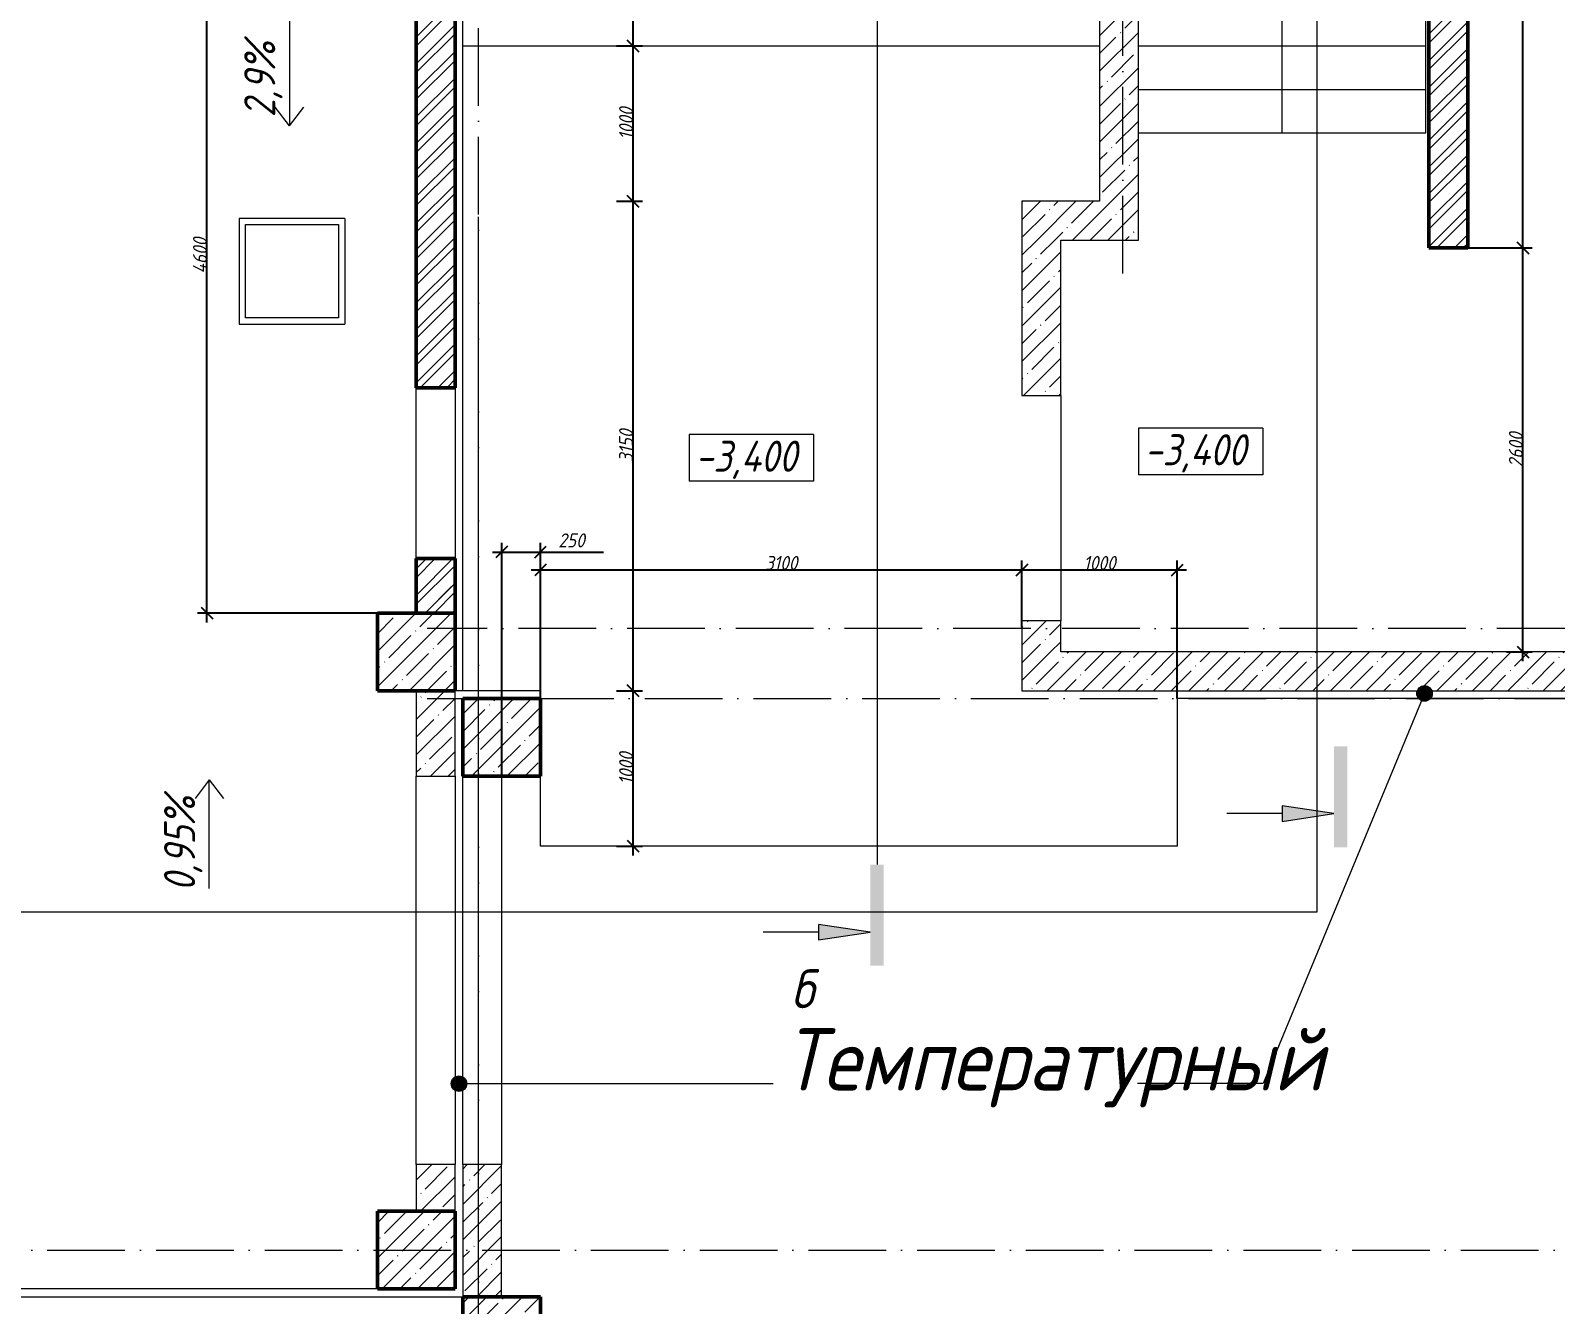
# Model space of a CAD drawing. Header units: millimetres. Extents: x -356862 to 418287, y 0 to 839748.
# Drawn here: x -260285 to -250466, y 501897 to 510096 of the extents above; entities that cross this region are included whole.
import ezdxf

# ---------------------------------------------------------------- set-up
doc = ezdxf.new("R2010")
doc.units = ezdxf.units.MM
doc.linetypes.add('200_ШТРИХ_ш1п0_6_', pattern=[160, 100, -60])
doc.linetypes.add('50_200_ШТРИХ_1Т_ш5_п1_п1_', pattern=[700, 500, -100, 0, -100])
for name, color, linetype, lineweight in [('A-____-____-DIMS', 7, 'Continuous', 9), ('A-____-NOTE-TEXT', 7, 'Continuous', 9), ('A-____-NOTE-TEXT-1', 7, 'Continuous', 5), ('A-DETL-GENF-OTLN-2', 7, 'Continuous', 5), ('A-FLOR-____-OTLN', 7, 'Continuous', 9), ('A-WALL-____-MCUT-1', 7, 'Continuous', 9), ('A-WALL-____-MCUT-2', 7, 'Continuous', 50), ('A-WALL-____-OTLN', 7, 'Continuous', 9), ('A-WALL-____-PATT-1', 7, 'Continuous', 9), ('G-____-____-DIMS', 7, 'Continuous', 9), ('G-____-____-TEXT', 7, 'Continuous', 9), ('S-COLS-____-MCUT', 7, 'Continuous', 50), ('S-COLS-____-OTLN', 7, 'Continuous', 9), ('S-GRID-____-OTLN-1', 7, '50_200_ШТРИХ_1Т_ш5_п1_п1_', 9), ('S-STRS-____-OTLN-1', 7, 'Continuous', 9)]:
    doc.layers.add(name, color=color, linetype=linetype, lineweight=lineweight)
for name, color, linetype, lineweight, true_color in [('A-DETL-GENF-OTLN-3', 9, 'Continuous', 9, 0x808080), ('A-DETL-GENF-OTLN-4', 9, '200_ШТРИХ_ш1п0_6_', 9, 0x808080), ('A-DETL-GENF-OTLN-5', 7, 'Continuous', 5, 0xc0c0c0), ('A-WALL-____-OTLN-1', 7, 'Continuous', 9, 0x800000), ('A-WALL-____-PATT-2', 7, 'Continuous', 9, 0x787878), ('G-____-____-SYMB-1', 9, 'Continuous', 9, 0x808080)]:
    doc.layers.add(name, color=color, linetype=linetype, lineweight=lineweight, true_color=true_color)
doc.styles.add('ISOCPEUR_I', font='isocpeui.ttf', dxfattribs={"width": 0.9, "height": 2.5})
doc.styles.add('ISOCPEUR_I_2', font='isocpeui.ttf', dxfattribs={"width": 0.85, "height": 2.3})
doc.styles.add('ISOCPEUR_I_3', font='isocpeui.ttf', dxfattribs={"width": 0.85, "height": 2.2})
doc.styles.add('ISOCPEUR_I_5', font='isocpeui.ttf', dxfattribs={"width": 0.85, "height": 2.1})
doc.styles.add('ISOCPEUR_I_7', font='isocpeui.ttf', dxfattribs={"width": 0.9, "height": 90})
doc.dimstyles.new('ISO-1_8_0_9К_СРЕДНИЙ_Кладочные', dxfattribs={"dimscale": 304.8, "dimtxt": 89.638306, "dimasz": 0.246063, "dimexe": 0.19685, "dimexo": 0, "dimgap": 0, "dimtad": 1, "dimdec": 3, "dimrnd": 0.001, "dimdsep": 46, "dimtxsty": 'ISOCPEUR_I_7', "dimblk1": 'OBLIQUE', "dimblk2": 'OBLIQUE', "dimsah": 1, "dimcen": 0.09, "dimdle": 0.19685, "dimazin": 0, "dimtfac": 1, "dimtdec": 4, "dimtix": 1, "dimtmove": 2, "dimatfit": 3, "dimfxl": 1, "dimtvp": 1, "dimtolj": 1, "dimtzin": 0, "dimarcsym": 2})
doc.dimstyles.new('ISO-1_8_0_9К_СРЕДНИЙ_Кладочные_1', dxfattribs={"dimscale": 304.8, "dimtxt": 89.638306, "dimasz": 0.246063, "dimexe": 0.19685, "dimexo": 0, "dimgap": 0, "dimtad": 1, "dimdec": 3, "dimrnd": 0.001, "dimdsep": 46, "dimtxsty": 'ISOCPEUR_I_7', "dimblk1": 'OBLIQUE', "dimblk2": 'OBLIQUE', "dimsah": 1, "dimcen": 0.09, "dimdle": 0.19685, "dimazin": 0, "dimtfac": 1, "dimtdec": 4, "dimtix": 1, "dimtmove": 0, "dimatfit": 3, "dimfxl": 1, "dimtvp": 1, "dimtolj": 1, "dimtzin": 0, "dimarcsym": 2})
doc.dimstyles.new('ISO-1_8_0_9К_СРЕДНИЙ_Кладочные_2', dxfattribs={"dimscale": 304.8, "dimtxt": 89.638306, "dimasz": 0.246063, "dimexe": 0.19685, "dimexo": 0, "dimgap": 0, "dimtad": 1, "dimdec": 3, "dimrnd": 0.001, "dimdsep": 46, "dimtxsty": 'ISOCPEUR_I_7', "dimblk1": 'OBLIQUE', "dimblk2": 'OBLIQUE', "dimsah": 1, "dimcen": 0.09, "dimdle": 0.19685, "dimazin": 0, "dimtfac": 1, "dimtdec": 4, "dimtix": 1, "dimtmove": 1, "dimatfit": 3, "dimfxl": 1, "dimtvp": 1, "dimtolj": 1, "dimtzin": 0, "dimarcsym": 2})
pattern_1 = [(45, (-350751.34, 459015.94), (-114.04925, 114.04925), []), (45, (-350637.3, 459015.94), (-114.04925, 114.04925), [201.612, -40.322, 3.353, -36.97])]
pattern_2 = [(45, (-93500, -46531.04), (-114.04925, 114.04925), []), (45, (-93385.95, -46531.04), (-114.04925, 114.04925), [201.613, -40.323, 3.353, -36.97])]
pattern_3 = [(45, (-93500, -42681.04), (-114.04925, 114.04925), []), (45, (-93385.95, -42681.04), (-114.04925, 114.04925), [201.613, -40.323, 3.353, -36.97])]
pattern_4 = [(45, (-92950, -43231.04), (-114.04925, 114.04925), []), (45, (-92835.95, -43231.04), (-114.04925, 114.04925), [201.613, -40.323, 3.353, -36.97])]
pattern_5 = [(45, (-92950, -47081.04), (-114.04925, 114.04925), []), (45, (-92835.95, -47081.04), (-114.04925, 114.04925), [201.613, -40.323, 3.353, -36.97])]
pattern_6 = [(45, (-350751.34, 459015.94), (-85.53659, 85.53659), []), (45, (-350694.32, 459015.94), (-85.53659, 85.53659), [])]
pattern_7 = [(45, (-350751.34, 459015.94), (-114.04925, 114.04925), []), (45, (-350637.3, 459015.94), (-114.04925, 114.04925), [201.612, -40.322, 3.353, -36.97])]

# ---------------------------------------------------------------- blocks, each defined once
blk = doc.blocks.new('BSC_Колонна _Прямоугольная - 500х500-V126-АР1_Кладочный план подвала в осях 1-64_Ю-ЯЯ')
at = {"layer": 'S-COLS-____-OTLN'}
h = blk.add_hatch(dxfattribs=at)
h.set_pattern_fill('FP_142', color=256, style=0, pattern_type=2)
h.set_pattern_definition(pattern_2)
h.paths.add_polyline_path([(-250, -250), (250, -250), (250, 250), (-250, 250)], flags=0)
at = {"layer": 'S-COLS-____-MCUT'}
for p, q in [((250, 250), (-250, 250)), ((-250, 250), (-250, -250)), ((250, -250), (250, 250)), ((-250, -250), (250, -250))]:
    blk.add_line(p, q, dxfattribs=at)
blk = doc.blocks.new('BSC_Колонна _Прямоугольная - 500х500-V128-АР1_Кладочный план подвала в осях 1-64_Ю-ЯЯ')
at = {"layer": 'S-COLS-____-OTLN'}
h = blk.add_hatch(dxfattribs=at)
h.set_pattern_fill('FP_144', color=256, style=0, pattern_type=2)
h.set_pattern_definition(pattern_3)
h.paths.add_polyline_path([(-250, -250), (250, -250), (250, 250), (-250, 250)], flags=0)
at = {"layer": 'S-COLS-____-MCUT'}
for p, q in [((250, 250), (-250, 250)), ((-250, 250), (-250, -250)), ((250, -250), (250, 250)), ((-250, -250), (250, -250))]:
    blk.add_line(p, q, dxfattribs=at)
blk = doc.blocks.new('BSC_Колонна _Прямоугольная - 500х500-V133-АР1_Кладочный план подвала в осях 1-64_Ю-ЯЯ')
at = {"layer": 'S-COLS-____-OTLN'}
h = blk.add_hatch(dxfattribs=at)
h.set_pattern_fill('FP_149', color=256, style=0, pattern_type=2)
h.set_pattern_definition(pattern_4)
h.paths.add_polyline_path([(-250, -250), (250, -250), (250, 250), (-250, 250)], flags=0)
at = {"layer": 'S-COLS-____-MCUT'}
for p, q in [((250, 250), (-250, 250)), ((-250, 250), (-250, -250)), ((250, -250), (250, 250)), ((-250, -250), (250, -250))]:
    blk.add_line(p, q, dxfattribs=at)
blk = doc.blocks.new('BSC_Колонна _Прямоугольная - 500х500-V134-АР1_Кладочный план подвала в осях 1-64_Ю-ЯЯ')
at = {"layer": 'S-COLS-____-OTLN'}
h = blk.add_hatch(dxfattribs=at)
h.set_pattern_fill('FP_150', color=256, style=0, pattern_type=2)
h.set_pattern_definition(pattern_5)
h.paths.add_polyline_path([(-250, -250), (250, -250), (250, 250), (-250, 250)], flags=0)
at = {"layer": 'S-COLS-____-MCUT'}
for p, q in [((250, 250), (-250, 250)), ((-250, 250), (-250, -250)), ((250, -250), (250, 250)), ((-250, -250), (250, -250))]:
    blk.add_line(p, q, dxfattribs=at)
blk = doc.blocks.new('DET_L_Имитация разреза_ISO2-5 - Влево-35541912-АР1_Кладочный план подвала в осях 1-64_Ю-ЯЯ')
at = {"layer": 'A-DETL-GENF-OTLN-3'}
blk.add_line((143.1, 0), (5796.9, 0), dxfattribs=at)
blk = doc.blocks.new('Высотные отметки - 9_5х3_5_h_-17668430-АР1_Кладочный план подвала в осях 1-64_Ю-ЯЯ')
at = {"layer": 'G-____-____-DIMS'}
for p, q in [((-4, 3), (-4, 0)), ((4, 3), (-4, 3)), ((4, 3), (4, 0)), ((4, 0), (-4, 0))]:
    blk.add_line(p, q, dxfattribs=at)
blk = doc.blocks.new('_Oblique')
at = {"color": 0, "linetype": 'ByBlock', "lineweight": -2}
blk.add_line((-0.5, -0.5), (0.5, 0.5), dxfattribs=at)
blk = doc.blocks.new('*D8389')
at = {"layer": 'A-____-____-DIMS', "color": 0, "lineweight": -2, "transparency": 16777216}
for p, q in [((-256405.2, 504787), (-256405.2, 505907)), ((-256511.3, 505847), (-256345.2, 505847)), ((-256511.3, 504847), (-256345.2, 504847))]:
    blk.add_line(p, q, dxfattribs=at)
at = {"layer": 'Defpoints', "color": 0, "transparency": 16777216}
for p in [(-256511.3, 505847), (-256405.2, 505847), (-256511.3, 504847)]:
    blk.add_point(p, dxfattribs=at)
at = {"layer": 'A-____-____-DIMS', "color": 0, "lineweight": -2, "transparency": 16777216, "xscale": 75, "yscale": 75, "zscale": 75}
for p, rotation in [((-256405.2, 505847), 90), ((-256405.2, 504847), 270)]:
    blk.add_blockref('_Oblique', p, dxfattribs=dict(at, rotation=rotation))
at = {"layer": 'A-____-____-DIMS', "color": 0, "transparency": 16777216, "insert": (-256450.2, 505347), "char_height": 90, "width": 504.733, "attachment_point": 5, "rotation": 90, "style": 'ISOCPEUR_I_7'}
blk.add_mtext('\\A1;1000', dxfattribs=at)
blk = doc.blocks.new('*D8390')
at = {"layer": 'A-____-____-DIMS', "color": 0, "lineweight": -2, "transparency": 16777216}
for p, q in [((-256405.2, 505787), (-256405.2, 509057)), ((-256511.3, 508997), (-256345.2, 508997)), ((-256511.3, 505847), (-256345.2, 505847))]:
    blk.add_line(p, q, dxfattribs=at)
at = {"layer": 'Defpoints', "color": 0, "transparency": 16777216}
for p in [(-256511.3, 508997), (-256405.2, 508997), (-256511.3, 505847)]:
    blk.add_point(p, dxfattribs=at)
at = {"layer": 'A-____-____-DIMS', "color": 0, "lineweight": -2, "transparency": 16777216, "xscale": 75, "yscale": 75, "zscale": 75}
for p, rotation in [((-256405.2, 508997), 90), ((-256405.2, 505847), 270)]:
    blk.add_blockref('_Oblique', p, dxfattribs=dict(at, rotation=rotation))
at = {"layer": 'A-____-____-DIMS', "color": 0, "transparency": 16777216, "insert": (-256450.2, 507422), "char_height": 90, "width": 504.733, "attachment_point": 5, "rotation": 90, "style": 'ISOCPEUR_I_7'}
blk.add_mtext('\\A1;3150', dxfattribs=at)
blk = doc.blocks.new('*D8391')
at = {"layer": 'A-____-____-DIMS', "color": 0, "lineweight": -2, "transparency": 16777216}
for p, q in [((-256405.2, 508937), (-256405.2, 510057)), ((-256511.3, 509997), (-256345.2, 509997)), ((-256511.3, 508997), (-256345.2, 508997))]:
    blk.add_line(p, q, dxfattribs=at)
at = {"layer": 'Defpoints', "color": 0, "transparency": 16777216}
for p in [(-256511.3, 509997), (-256405.2, 509997), (-256511.3, 508997)]:
    blk.add_point(p, dxfattribs=at)
at = {"layer": 'A-____-____-DIMS', "color": 0, "lineweight": -2, "transparency": 16777216, "xscale": 75, "yscale": 75, "zscale": 75}
for p, rotation in [((-256405.2, 509997), 90), ((-256405.2, 508997), 270)]:
    blk.add_blockref('_Oblique', p, dxfattribs=dict(at, rotation=rotation))
at = {"layer": 'A-____-____-DIMS', "color": 0, "transparency": 16777216, "insert": (-256450.2, 509497), "char_height": 90, "width": 504.733, "attachment_point": 5, "rotation": 90, "style": 'ISOCPEUR_I_7'}
blk.add_mtext('\\A1;1000', dxfattribs=at)
blk = doc.blocks.new('*D8392')
at = {"layer": 'A-____-____-DIMS', "color": 0, "lineweight": -2, "transparency": 16777216}
for p, q in [((-257001.3, 510697), (-256345.2, 510697)), ((-256405.2, 509937), (-256405.2, 510757)), ((-256511.3, 509997), (-256345.2, 509997))]:
    blk.add_line(p, q, dxfattribs=at)
at = {"layer": 'Defpoints', "color": 0, "transparency": 16777216}
for p in [(-257001.3, 510697), (-256405.2, 510697), (-256511.3, 509997)]:
    blk.add_point(p, dxfattribs=at)
at = {"layer": 'A-____-____-DIMS', "color": 0, "lineweight": -2, "transparency": 16777216, "xscale": 75, "yscale": 75, "zscale": 75}
for p, rotation in [((-256405.2, 510697), 90), ((-256405.2, 509997), 270)]:
    blk.add_blockref('_Oblique', p, dxfattribs=dict(at, rotation=rotation))
at = {"layer": 'A-____-____-DIMS', "color": 0, "transparency": 16777216, "insert": (-256450.8, 510347), "char_height": 90, "width": 409.578, "attachment_point": 5, "rotation": 90, "style": 'ISOCPEUR_I_7'}
blk.add_mtext('\\A1;700', dxfattribs=at)
blk = doc.blocks.new('*D8393')
at = {"layer": 'A-____-____-DIMS', "color": 0, "lineweight": -2, "transparency": 16777216}
for p, q in [((-257251.3, 505297), (-257251.3, 506799.3)), ((-257001.3, 505297), (-257001.3, 506799.3)), ((-257311.3, 506739.3), (-257001.3, 506739.3)), ((-257001.3, 506739.3), (-256595.4, 506739.3))]:
    blk.add_line(p, q, dxfattribs=at)
at = {"layer": 'Defpoints', "color": 0, "transparency": 16777216}
for p in [(-257001.3, 506739.3), (-257251.3, 505297), (-257001.3, 505297)]:
    blk.add_point(p, dxfattribs=at)
at = {"layer": 'A-____-____-DIMS', "color": 0, "lineweight": -2, "transparency": 16777216, "xscale": 75, "yscale": 75, "zscale": 75, "rotation": 180}
blk.add_blockref('_Oblique', (-257251.3, 506739.3), dxfattribs=at)
at = {"layer": 'A-____-____-DIMS', "color": 0, "lineweight": -2, "transparency": 16777216, "xscale": 75, "yscale": 75, "zscale": 75}
blk.add_blockref('_Oblique', (-257001.3, 506739.3), dxfattribs=at)
at = {"layer": 'A-____-____-DIMS', "color": 0, "transparency": 16777216, "insert": (-256886.2, 506859.3), "char_height": 90, "width": 409.578, "attachment_point": 1, "line_spacing_factor": 1.149209, "style": 'ISOCPEUR_I_7'}
blk.add_mtext('\\A1;250', dxfattribs=at)
blk = doc.blocks.new('*D8394')
at = {"layer": 'A-____-____-DIMS', "color": 0, "lineweight": -2, "transparency": 16777216}
for p, q in [((-257001.3, 505297), (-257001.3, 506684.1)), ((-253901.3, 506255.6), (-253901.3, 506684.1)), ((-257061.3, 506624.1), (-253841.3, 506624.1))]:
    blk.add_line(p, q, dxfattribs=at)
at = {"layer": 'Defpoints', "color": 0, "transparency": 16777216}
for p in [(-253901.3, 506624.1), (-253901.3, 506255.6), (-257001.3, 505297)]:
    blk.add_point(p, dxfattribs=at)
at = {"layer": 'A-____-____-DIMS', "color": 0, "lineweight": -2, "transparency": 16777216, "xscale": 75, "yscale": 75, "zscale": 75, "rotation": 180}
blk.add_blockref('_Oblique', (-257001.3, 506624.1), dxfattribs=at)
at = {"layer": 'A-____-____-DIMS', "color": 0, "lineweight": -2, "transparency": 16777216, "xscale": 75, "yscale": 75, "zscale": 75}
blk.add_blockref('_Oblique', (-253901.3, 506624.1), dxfattribs=at)
at = {"layer": 'A-____-____-DIMS', "color": 0, "transparency": 16777216, "insert": (-255451.3, 506669.1), "char_height": 90, "width": 504.733, "attachment_point": 5, "style": 'ISOCPEUR_I_7'}
blk.add_mtext('\\A1;3100', dxfattribs=at)
blk = doc.blocks.new('*D8395')
at = {"layer": 'A-____-____-DIMS', "color": 0, "lineweight": -2, "transparency": 16777216}
for p, q in [((-253901.3, 506255.6), (-253901.3, 506684.1)), ((-252901.3, 505797), (-252901.3, 506684.1)), ((-253961.3, 506624.1), (-252841.3, 506624.1))]:
    blk.add_line(p, q, dxfattribs=at)
at = {"layer": 'Defpoints', "color": 0, "transparency": 16777216}
for p in [(-252901.3, 506624.1), (-253901.3, 506255.6), (-252901.3, 505797)]:
    blk.add_point(p, dxfattribs=at)
at = {"layer": 'A-____-____-DIMS', "color": 0, "lineweight": -2, "transparency": 16777216, "xscale": 75, "yscale": 75, "zscale": 75, "rotation": 180}
blk.add_blockref('_Oblique', (-253901.3, 506624.1), dxfattribs=at)
at = {"layer": 'A-____-____-DIMS', "color": 0, "lineweight": -2, "transparency": 16777216, "xscale": 75, "yscale": 75, "zscale": 75}
blk.add_blockref('_Oblique', (-252901.3, 506624.1), dxfattribs=at)
at = {"layer": 'A-____-____-DIMS', "color": 0, "transparency": 16777216, "insert": (-253401.3, 506669.1), "char_height": 90, "width": 504.733, "attachment_point": 5, "style": 'ISOCPEUR_I_7'}
blk.add_mtext('\\A1;1000', dxfattribs=at)
blk = doc.blocks.new('*D8345')
at = {"layer": 'A-____-____-DIMS', "color": 0, "lineweight": -2, "transparency": 16777216}
for p, q in [((-250676, 506037), (-250676, 508757)), ((-251031.3, 508697), (-250616, 508697)), ((-250782, 506097), (-250616, 506097))]:
    blk.add_line(p, q, dxfattribs=at)
at = {"layer": 'Defpoints', "color": 0, "transparency": 16777216}
for p in [(-251031.3, 508697), (-250676, 508697), (-250782, 506097)]:
    blk.add_point(p, dxfattribs=at)
at = {"layer": 'A-____-____-DIMS', "color": 0, "lineweight": -2, "transparency": 16777216, "xscale": 75, "yscale": 75, "zscale": 75}
for p, rotation in [((-250676, 508697), 90), ((-250676, 506097), 270)]:
    blk.add_blockref('_Oblique', p, dxfattribs=dict(at, rotation=rotation))
at = {"layer": 'A-____-____-DIMS', "color": 0, "transparency": 16777216, "insert": (-250721, 507397), "char_height": 90, "width": 546.104, "attachment_point": 5, "rotation": 90, "style": 'ISOCPEUR_I_7'}
blk.add_mtext('\\A1;2600', dxfattribs=at)
blk = doc.blocks.new('*D8346')
at = {"layer": 'A-____-____-DIMS', "color": 0, "lineweight": -2, "transparency": 16777216}
for p, q in [((-250676, 508637), (-250676, 512857)), ((-251031.3, 512797), (-250616, 512797)), ((-251031.3, 508697), (-250616, 508697))]:
    blk.add_line(p, q, dxfattribs=at)
at = {"layer": 'Defpoints', "color": 0, "transparency": 16777216}
for p in [(-251031.3, 512797), (-250676, 512797), (-251031.3, 508697)]:
    blk.add_point(p, dxfattribs=at)
at = {"layer": 'A-____-____-DIMS', "color": 0, "lineweight": -2, "transparency": 16777216, "xscale": 75, "yscale": 75, "zscale": 75}
for p, rotation in [((-250676, 512797), 90), ((-250676, 508697), 270)]:
    blk.add_blockref('_Oblique', p, dxfattribs=dict(at, rotation=rotation))
at = {"layer": 'A-____-____-DIMS', "color": 0, "transparency": 16777216, "insert": (-250851.1, 510464), "char_height": 90, "width": 521.281, "attachment_point": 1, "rotation": 90, "line_spacing_factor": 1.149209, "style": 'ISOCPEUR_I_7'}
blk.add_mtext('\\A1;4100', dxfattribs=at)
blk = doc.blocks.new('*D8359')
at = {"layer": 'A-____-____-DIMS', "color": 0, "lineweight": -2, "transparency": 16777216}
for p, q in [((-259148.7, 506287), (-259148.7, 511007)), ((-259254.8, 510947), (-259088.7, 510947)), ((-257801.3, 506347), (-259208.7, 506347))]:
    blk.add_line(p, q, dxfattribs=at)
at = {"layer": 'Defpoints', "color": 0, "transparency": 16777216}
for p in [(-259254.8, 510947), (-259148.7, 510947), (-257801.3, 506347)]:
    blk.add_point(p, dxfattribs=at)
at = {"layer": 'A-____-____-DIMS', "color": 0, "lineweight": -2, "transparency": 16777216, "xscale": 75, "yscale": 75, "zscale": 75}
for p, rotation in [((-259148.7, 510947), 90), ((-259148.7, 506347), 270)]:
    blk.add_blockref('_Oblique', p, dxfattribs=dict(at, rotation=rotation))
at = {"layer": 'A-____-____-DIMS', "color": 0, "transparency": 16777216, "insert": (-259193.7, 508647), "char_height": 90, "width": 562.653, "attachment_point": 5, "rotation": 90, "style": 'ISOCPEUR_I_7'}
blk.add_mtext('\\A1;4600', dxfattribs=at)
blk = doc.blocks.new('BSC_Колонна _Прямоугольная - 500х500-V129-АР1_Кладочный план подвала в осях 1-64_А-ГГ')
at = {"layer": 'S-COLS-____-OTLN'}
h = blk.add_hatch(dxfattribs=at)
h.set_pattern_fill('FP_145', color=256, style=0, pattern_type=2)
h.set_pattern_definition(pattern_2)
h.paths.add_polyline_path([(-250, -250), (250, -250), (250, 250), (-250, 250)], flags=0)
at = {"layer": 'S-COLS-____-MCUT'}
for p, q in [((250, 250), (-250, 250)), ((-250, 250), (-250, -250)), ((250, -250), (250, 250)), ((-250, -250), (250, -250))]:
    blk.add_line(p, q, dxfattribs=at)
blk = doc.blocks.new('BSC_Колонна _Прямоугольная - 500х500-V131-АР1_Кладочный план подвала в осях 1-64_А-ГГ')
at = {"layer": 'S-COLS-____-OTLN'}
h = blk.add_hatch(dxfattribs=at)
h.set_pattern_fill('FP_147', color=256, style=0, pattern_type=2)
h.set_pattern_definition(pattern_3)
h.paths.add_polyline_path([(-250, -250), (250, -250), (250, 250), (-250, 250)], flags=0)
at = {"layer": 'S-COLS-____-MCUT'}
for p, q in [((250, 250), (-250, 250)), ((-250, 250), (-250, -250)), ((250, -250), (250, 250)), ((-250, -250), (250, -250))]:
    blk.add_line(p, q, dxfattribs=at)
blk = doc.blocks.new('BSC_Колонна _Прямоугольная - 500х500-V136-АР1_Кладочный план подвала в осях 1-64_А-ГГ')
at = {"layer": 'S-COLS-____-OTLN'}
h = blk.add_hatch(dxfattribs=at)
h.set_pattern_fill('FP_152', color=256, style=0, pattern_type=2)
h.set_pattern_definition(pattern_4)
h.paths.add_polyline_path([(-250, -250), (250, -250), (250, 250), (-250, 250)], flags=0)
at = {"layer": 'S-COLS-____-MCUT'}
for p, q in [((250, 250), (-250, 250)), ((-250, 250), (-250, -250)), ((250, -250), (250, 250)), ((-250, -250), (250, -250))]:
    blk.add_line(p, q, dxfattribs=at)
blk = doc.blocks.new('BSC_Колонна _Прямоугольная - 500х500-V137-АР1_Кладочный план подвала в осях 1-64_А-ГГ')
at = {"layer": 'S-COLS-____-OTLN'}
h = blk.add_hatch(dxfattribs=at)
h.set_pattern_fill('FP_153', color=256, style=0, pattern_type=2)
h.set_pattern_definition(pattern_5)
h.paths.add_polyline_path([(-250, -250), (250, -250), (250, 250), (-250, 250)], flags=0)
at = {"layer": 'S-COLS-____-MCUT'}
for p, q in [((250, 250), (-250, 250)), ((-250, 250), (-250, -250)), ((250, -250), (250, 250)), ((-250, -250), (250, -250))]:
    blk.add_line(p, q, dxfattribs=at)
blk = doc.blocks.new('DET_L_Имитация разреза_ISO2-5 - Влево-35541912-АР1_Кладочный план подвала в осях 1-64_А-ГГ')
at = {"layer": 'A-DETL-GENF-OTLN-5'}
blk.add_line((2614, 0), (5796.9, 0), dxfattribs=at)

msp = doc.modelspace()

# ---------------------------------------------------------------- hatches: boundary and pattern name
at = {"layer": 'A-____-NOTE-TEXT-1'}
for points in [[(-251805.9864, 504840.0766), (-251805.9864, 505490.0766), (-251892.723, 505490.0766), (-251892.723, 504840.0766)], [(-252226.3644, 505005.9247), (-251892.723, 505055.9247), (-252226.3644, 505105.9247)], [(-254790.9145, 504077.5691), (-254790.9145, 504727.5691), (-254877.6511, 504727.5691), (-254877.6511, 504077.5691)], [(-254790.9145, 504077.5691), (-254790.9145, 504727.5691), (-254877.6511, 504727.5691), (-254877.6511, 504077.5691)], [(-255211.2925, 504243.4172), (-254877.6511, 504293.4172), (-255211.2925, 504343.4172)], [(-255211.2925, 504243.4172), (-254877.6511, 504293.4172), (-255211.2925, 504343.4172)]]:
    msp.add_hatch(color=256, dxfattribs=at).paths.add_polyline_path(points, flags=0)
at = {"layer": 'A-WALL-____-PATT-1'}
h = msp.add_hatch(dxfattribs=at)
h.set_pattern_fill('FP_1', color=256, style=0, pattern_type=2)
h.set_pattern_definition(pattern_1)
h.paths.add_polyline_path([(-253401.3432, 508996.983), (-253151.3432, 508996.983), (-253151.3432, 514196.983), (-253401.3432, 514196.983), (-253401.3432, 509782.2217)], flags=0)
h = msp.add_hatch(dxfattribs=at)
h.set_pattern_fill('FP_1', color=256, style=0, pattern_type=2)
h.set_pattern_definition(pattern_1)
h.paths.add_polyline_path([(-253651.3432, 508746.983), (-253151.3432, 508746.983), (-253151.3432, 508996.983), (-253901.3432, 508996.983), (-253901.3432, 508746.983)], flags=0)
h = msp.add_hatch(dxfattribs=at)
h.set_pattern_fill('FP_1', color=256, style=0, pattern_type=2)
h.set_pattern_definition(pattern_1)
h.paths.add_polyline_path([(-253901.3432, 506096.983), (-253651.3432, 506096.983), (-253651.3432, 506296.983), (-253901.3432, 506296.983)], flags=0)
h.paths.add_polyline_path([(-253901.3432, 507746.983), (-253651.3432, 507746.983), (-253651.3432, 508746.983), (-253901.3432, 508746.983)], flags=0)
h = msp.add_hatch(dxfattribs=at)
h.set_pattern_fill('FP_1', color=256, style=0, pattern_type=2)
h.set_pattern_definition(pattern_7)
h.paths.add_polyline_path([(-253651.3432, 506096.983), (-253651.3432, 506296.983), (-253901.3432, 506296.983), (-253901.3432, 506096.983)], flags=0)
h = msp.add_hatch(dxfattribs=at)
h.set_pattern_fill('FP_1', color=256, style=0, pattern_type=2)
h.set_pattern_definition(pattern_1)
h.paths.add_polyline_path([(-249501.3432, 505846.983), (-249501.3432, 506096.983), (-253901.3432, 506096.983), (-253901.3432, 505846.983), (-251787.2868, 505846.983)], flags=0)
h = msp.add_hatch(dxfattribs=at)
h.set_pattern_fill('FP_1', color=256, style=0, pattern_type=2)
h.set_pattern_definition(pattern_7)
h.paths.add_polyline_path([(-249501.3432, 505846.983), (-249501.3432, 506096.983), (-253901.3432, 506096.983), (-253901.3432, 505846.983), (-251786.5304, 505846.983)], flags=0)
h = msp.add_hatch(dxfattribs=at)
h.set_pattern_fill('FP_1', color=256, style=0, pattern_type=2)
h.set_pattern_definition(pattern_1)
h.paths.add_polyline_path([(-257801.3432, 502496.983), (-257551.3432, 502496.983), (-257551.3432, 502796.983), (-257801.3432, 502796.983)], flags=0)
h.paths.add_polyline_path([(-257551.3432, 505296.983), (-257551.3432, 505846.983), (-257801.3432, 505846.983), (-257801.3432, 505296.983)], flags=0)
h = msp.add_hatch(dxfattribs=at)
h.set_pattern_fill('FP_1', color=256, style=0, pattern_type=2)
h.set_pattern_definition(pattern_7)
h.paths.add_polyline_path([(-257801.3432, 502496.983), (-257551.3432, 502496.983), (-257551.3432, 502796.983), (-257801.3432, 502796.983)], flags=0)
h.paths.add_polyline_path([(-257551.3432, 505296.983), (-257551.3432, 505846.983), (-257801.3432, 505846.983), (-257801.3432, 505296.983)], flags=0)
h = msp.add_hatch(dxfattribs=at)
h.set_pattern_fill('FP_1', color=256, style=0, pattern_type=2)
h.set_pattern_definition(pattern_1)
h.paths.add_polyline_path([(-257501.3432, 501946.983), (-257251.3432, 501946.983), (-257251.3432, 502796.983), (-257501.3432, 502796.983)], flags=0)
h = msp.add_hatch(dxfattribs=at)
h.set_pattern_fill('FP_1', color=256, style=0, pattern_type=2)
h.set_pattern_definition(pattern_7)
h.paths.add_polyline_path([(-257251.3432, 501946.983), (-257251.3432, 502796.983), (-257501.3432, 502796.983), (-257501.3432, 501946.983)], flags=0)
at = {"layer": 'A-WALL-____-PATT-2'}
h = msp.add_hatch(dxfattribs=at)
h.set_pattern_fill('FP_53', color=256, style=0, pattern_type=2)
h.set_pattern_definition(pattern_6)
h.paths.add_polyline_path([(-251281.3432, 508696.983), (-251031.3432, 508696.983), (-251031.3432, 512796.983), (-251281.3432, 512796.983)], flags=0)
h = msp.add_hatch(dxfattribs=at)
h.set_pattern_fill('FP_53', color=256, style=0, pattern_type=2)
h.set_pattern_definition(pattern_6)
h.paths.add_polyline_path([(-257801.3432, 506346.983), (-257551.3432, 506346.983), (-257551.3432, 506696.983), (-257801.3432, 506696.983), (-257801.3432, 506553.2468)], flags=0)
h.paths.add_polyline_path([(-257551.3432, 507796.983), (-257551.3432, 510946.983), (-257801.3432, 510946.983), (-257801.3432, 507796.983)], flags=0)
h = msp.add_hatch(dxfattribs=at)
h.set_pattern_fill('FP_5', color=256, style=0, pattern_type=2)
h.set_pattern_definition([(45, (-350751.34, 459015.94), (-85.53659, 85.53659), []), (45, (-350694.32, 459015.94), (-85.53659, 85.53659), [])])
h.paths.add_polyline_path([(-257551.3432, 506346.983), (-257551.3432, 506517.1216), (-257801.3432, 506517.1216), (-257801.3432, 506346.983)], flags=0)
at = {"layer": 'G-____-____-TEXT'}
h = msp.add_hatch(color=256, dxfattribs=at)
edge = h.paths.add_edge_path(flags=0)
edge.add_arc((-251309.2835, 505829.2796), 50, 0, 360)
h = msp.add_hatch(color=256, dxfattribs=at)
edge = h.paths.add_edge_path(flags=0)
edge.add_arc((-251309.2835, 505829.2796), 50, 0, 360)
h = msp.add_hatch(color=256, dxfattribs=at)
edge = h.paths.add_edge_path(flags=0)
edge.add_arc((-257526.3777, 503318.1926), 50, 0, 360)
h = msp.add_hatch(color=256, dxfattribs=at)
edge = h.paths.add_edge_path(flags=0)
edge.add_arc((-257526.3777, 503318.1926), 50, 0, 360)

# ---------------------------------------------------------------- linework, layer by layer
at = {"layer": 'A-____-NOTE-TEXT'}
for p, q in [((-252226.3644, 505105.9247), (-252226.3644, 505005.9247)), ((-251892.723, 505055.9247), (-252226.3644, 505105.9247)), ((-252226.3644, 505055.9247), (-252582.6144, 505055.9247)), ((-252226.3644, 505005.9247), (-251892.723, 505055.9247)), ((-255211.2925, 504343.4172), (-255211.2925, 504243.4172)), ((-254877.6511, 504293.4172), (-255211.2925, 504343.4172)), ((-255211.2925, 504343.4172), (-255211.2925, 504243.4172)), ((-254877.6511, 504293.4172), (-255211.2925, 504343.4172)), ((-255211.2925, 504293.4172), (-255567.5425, 504293.4172)), ((-255211.2925, 504293.4172), (-255567.5425, 504293.4172)), ((-255211.2925, 504243.4172), (-254877.6511, 504293.4172)), ((-255211.2925, 504243.4172), (-254877.6511, 504293.4172))]:
    msp.add_line(p, q, dxfattribs=at)
at = {"layer": 'A-FLOR-____-OTLN'}
for p, q in [((-257501.3432, 505846.983), (-257501.3432, 510696.983)), ((-257501.3432, 509996.983), (-253401.3432, 509996.983)), ((-258941.3432, 508886.983), (-258941.3432, 508206.983)), ((-258261.3432, 508886.983), (-258941.3432, 508886.983)), ((-258901.3432, 508246.983), (-258901.3432, 508846.983)), ((-258901.3432, 508846.983), (-258301.3432, 508846.983)), ((-258301.3432, 508846.983), (-258301.3432, 508246.983)), ((-258261.3432, 508886.983), (-258261.3432, 508206.983)), ((-258301.3432, 508246.983), (-258901.3432, 508246.983)), ((-258941.3432, 508206.983), (-258261.3432, 508206.983)), ((-253651.3432, 507746.983), (-253651.3432, 506296.983)), ((-253651.3432, 507746.983), (-253651.3432, 506296.983)), ((-257501.3432, 505846.983), (-257501.3432, 506517.1216)), ((-253651.3432, 506517.1216), (-253651.3432, 506296.983)), ((-253651.3432, 506517.1216), (-253651.3432, 506296.983)), ((-257001.3432, 505846.983), (-257551.3432, 505846.983)), ((-257001.3432, 505846.983), (-257551.3432, 505846.983)), ((-257001.3432, 505796.983), (-257001.3432, 505846.983)), ((-257001.3432, 505796.983), (-257001.3432, 505846.983)), ((-252901.3432, 505846.983), (-252901.3432, 504846.983)), ((-252901.3432, 505846.983), (-252901.3432, 504846.983)), ((-250001.3432, 505796.983), (-252901.3432, 505796.983)), ((-250001.3432, 505796.983), (-252901.3432, 505796.983)), ((-257001.3432, 504846.983), (-257001.3432, 505296.983)), ((-257001.3432, 504846.983), (-257001.3432, 505296.983)), ((-252901.3432, 504846.983), (-257001.3432, 504846.983)), ((-252901.3432, 504846.983), (-257001.3432, 504846.983)), ((-258051.3432, 501996.983), (-261501.3432, 501996.983)), ((-258051.3432, 501996.983), (-261501.3432, 501996.983)), ((-261501.3432, 501946.983), (-257501.3432, 501946.983)), ((-261501.3432, 501946.983), (-257501.3432, 501946.983))]:
    msp.add_line(p, q, dxfattribs=at)
at = {"layer": 'A-WALL-____-MCUT-1'}
for p, q in [((-253401.3432, 514446.983), (-253401.3432, 508996.983)), ((-253151.3432, 508746.983), (-253151.3432, 514196.983)), ((-253901.3432, 508996.983), (-253901.3432, 507746.983)), ((-253401.3432, 508996.983), (-253901.3432, 508996.983)), ((-253651.3432, 507746.983), (-253651.3432, 508746.983)), ((-253651.3432, 508746.983), (-253151.3432, 508746.983)), ((-253901.3432, 507746.983), (-253651.3432, 507746.983)), ((-253901.3432, 506296.983), (-253901.3432, 505846.983)), ((-253651.3432, 506296.983), (-253901.3432, 506296.983)), ((-253901.3432, 506296.983), (-253901.3432, 505846.983)), ((-253651.3432, 506296.983), (-253901.3432, 506296.983)), ((-253651.3432, 506096.983), (-253651.3432, 506296.983)), ((-253651.3432, 506096.983), (-253651.3432, 506296.983)), ((-249751.3432, 506096.983), (-253651.3432, 506096.983)), ((-249751.3432, 506096.983), (-253651.3432, 506096.983)), ((-257801.3432, 505846.983), (-257801.3432, 505296.983)), ((-257801.3432, 505846.983), (-257801.3432, 505296.983)), ((-257551.3432, 505296.983), (-257551.3432, 505846.983)), ((-257551.3432, 505296.983), (-257551.3432, 505846.983)), ((-253901.3432, 505846.983), (-249501.3432, 505846.983)), ((-253901.3432, 505846.983), (-249501.3432, 505846.983)), ((-257801.3432, 505296.983), (-257551.3432, 505296.983)), ((-257801.3432, 505296.983), (-257551.3432, 505296.983)), ((-257801.3432, 502796.983), (-257801.3432, 502496.983)), ((-257551.3432, 502796.983), (-257801.3432, 502796.983)), ((-257801.3432, 502796.983), (-257801.3432, 502496.983)), ((-257551.3432, 502796.983), (-257801.3432, 502796.983)), ((-257551.3432, 502496.983), (-257551.3432, 502796.983)), ((-257551.3432, 502496.983), (-257551.3432, 502796.983)), ((-257501.3432, 502796.983), (-257501.3432, 501946.983)), ((-257251.3432, 502796.983), (-257501.3432, 502796.983)), ((-257501.3432, 502796.983), (-257501.3432, 501946.983)), ((-257251.3432, 502796.983), (-257501.3432, 502796.983)), ((-257251.3432, 501946.983), (-257251.3432, 502796.983)), ((-257251.3432, 501946.983), (-257251.3432, 502796.983))]:
    msp.add_line(p, q, dxfattribs=at)
at = {"layer": 'A-WALL-____-MCUT-2'}
for p, q in [((-251281.3432, 512796.983), (-251281.3432, 508696.983)), ((-251031.3432, 508696.983), (-251031.3432, 512796.983)), ((-257551.3432, 507796.983), (-257551.3432, 511196.983)), ((-257801.3432, 510946.983), (-257801.3432, 507796.983)), ((-251281.3432, 508696.983), (-251031.3432, 508696.983)), ((-257801.3432, 507796.983), (-257551.3432, 507796.983)), ((-257551.3432, 506696.983), (-257801.3432, 506696.983)), ((-257801.3432, 506696.983), (-257801.3432, 506346.983)), ((-257551.3432, 506346.983), (-257551.3432, 506696.983)), ((-257801.3432, 506517.1216), (-257801.3432, 506346.983)), ((-257551.3432, 506346.983), (-257551.3432, 506517.1216))]:
    msp.add_line(p, q, dxfattribs=at)
at = {"layer": 'A-WALL-____-OTLN'}
for p, q in [((-257801.3432, 502796.983), (-257801.3432, 505296.983)), ((-257801.3432, 502796.983), (-257801.3432, 505296.983)), ((-257551.3432, 505296.983), (-257551.3432, 502796.983)), ((-257551.3432, 505296.983), (-257551.3432, 502796.983)), ((-257501.3432, 502796.983), (-257501.3432, 505296.983)), ((-257501.3432, 502796.983), (-257501.3432, 505296.983)), ((-257251.3432, 505296.983), (-257251.3432, 502796.983)), ((-257251.3432, 505296.983), (-257251.3432, 502796.983))]:
    msp.add_line(p, q, dxfattribs=at)
at = {"layer": 'A-WALL-____-OTLN-1'}
for p, q in [((-257801.3432, 506696.983), (-257801.3432, 507796.983)), ((-257551.3432, 507796.983), (-257551.3432, 506696.983))]:
    msp.add_line(p, q, dxfattribs=at)
at = {"layer": 'G-____-____-DIMS'}
for p, q in [((-258617.8897, 510182.7763), (-258617.8897, 509482.7763)), ((-258617.8897, 509482.7763), (-258709.9689, 509602.7763)), ((-258617.8897, 509482.7763), (-258525.8104, 509602.7763)), ((-259133.7536, 505274.0551), (-259225.8328, 505154.0551)), ((-259133.7536, 505274.0551), (-259225.8328, 505154.0551)), ((-259133.7536, 505274.0551), (-259041.6743, 505154.0551)), ((-259133.7536, 504574.0551), (-259133.7536, 505274.0551)), ((-259133.7536, 505274.0551), (-259041.6743, 505154.0551)), ((-259133.7536, 504574.0551), (-259133.7536, 505274.0551))]:
    msp.add_line(p, q, dxfattribs=at)
at = {"layer": 'G-____-____-SYMB-1'}
for p, q in [((-252003.1432, 545889.3146), (-252003.1432, 504422.2671)), ((-252003.1432, 508452.4143), (-252003.1432, 504422.2671)), ((-252003.1432, 504422.2671), (-268808.3455, 504422.2671)), ((-252003.1432, 504422.2671), (-268808.3455, 504422.2671))]:
    msp.add_line(p, q, dxfattribs=at)
at = {"layer": 'G-____-____-TEXT'}
for p, q in [((-251309.2835, 505829.2796), (-252348.1657, 503318.1926)), ((-251309.2835, 505829.2796), (-252348.1657, 503318.1926)), ((-257526.3777, 503318.1926), (-255503.8238, 503318.1926)), ((-257526.3777, 503318.1926), (-255503.8238, 503318.1926)), ((-252348.1657, 503318.1926), (-253156.9909, 503318.1926)), ((-252348.1657, 503318.1926), (-253156.9909, 503318.1926))]:
    msp.add_line(p, q, dxfattribs=at)
for centre in [(-251309.2835, 505829.2796), (-251309.2835, 505829.2796), (-257526.3777, 503318.1926), (-257526.3777, 503318.1926)]:
    msp.add_circle(centre, 50, dxfattribs=at)
at = {"layer": 'S-GRID-____-OTLN-1'}
for p, q in [((-257401.3432, 499110.3507), (-257401.3432, 549908.7924)), ((-253251.3432, 508532.6233), (-253251.3432, 549908.7924)), ((-257401.3432, 454533.3346), (-257401.3432, 508896.9006)), ((-246842.4707, 506246.983), (-257730.0789, 506246.983)), ((-246842.4707, 506246.983), (-257730.0789, 506246.983)), ((-257730.0789, 505796.983), (-246676.9366, 505796.983)), ((-257730.0789, 505796.983), (-246676.9366, 505796.983)), ((-276279.0288, 502246.983), (-246822.0821, 502246.983)), ((-276279.0288, 502246.983), (-246822.0821, 502246.983))]:
    msp.add_line(p, q, dxfattribs=at)
at = {"layer": 'S-STRS-____-OTLN-1'}
for p, q in [((-252226.3432, 509996.983), (-252226.3432, 510276.983)), ((-251301.3432, 509996.983), (-251301.3432, 510276.983)), ((-253151.3432, 509996.983), (-251301.3432, 509996.983)), ((-253151.3432, 509996.983), (-251301.3432, 509996.983)), ((-252226.3432, 509716.983), (-252226.3432, 509996.983)), ((-251301.3432, 509716.983), (-251301.3432, 509996.983)), ((-253151.3432, 509716.983), (-251301.3432, 509716.983)), ((-253151.3432, 509716.983), (-251301.3432, 509716.983)), ((-252226.3432, 509436.983), (-252226.3432, 509716.983)), ((-251301.3432, 509436.983), (-251301.3432, 509716.983)), ((-253151.3432, 509436.983), (-251301.3432, 509436.983)), ((-253151.3432, 509436.983), (-251301.3432, 509436.983))]:
    msp.add_line(p, q, dxfattribs=at)

# ---------------------------------------------------------------- block references
at = {"layer": 'A-DETL-GENF-OTLN-2', "rotation": 269.9999999999997}
msp.add_blockref('DET_L_Имитация разреза_ISO2-5 - Влево-35541912-АР1_Кладочный план подвала в осях 1-64_Ю-ЯЯ', (-254834.2828, 510524.4755), dxfattribs=at)
at = {"layer": 'A-DETL-GENF-OTLN-4', "rotation": 269.9999999999997}
msp.add_blockref('DET_L_Имитация разреза_ISO2-5 - Влево-35541912-АР1_Кладочный план подвала в осях 1-64_А-ГГ', (-254834.2828, 510524.4755), dxfattribs=at)
at = {"layer": 'G-____-____-DIMS', "xscale": 99.99999999999993, "yscale": 99.99999999999993, "zscale": 99.99999999999993}
for p in [(-255643.1386, 507194.9317), (-252750.8392, 507236.3566)]:
    msp.add_blockref('Высотные отметки - 9_5х3_5_h_-17668430-АР1_Кладочный план подвала в осях 1-64_Ю-ЯЯ', p, dxfattribs=at)
at = {"layer": 'S-COLS-____-OTLN'}
for name, p in [('BSC_Колонна _Прямоугольная - 500х500-V134-АР1_Кладочный план подвала в осях 1-64_Ю-ЯЯ', (-257801.3432, 506096.983)), ('BSC_Колонна _Прямоугольная - 500х500-V137-АР1_Кладочный план подвала в осях 1-64_А-ГГ', (-257801.3432, 506096.983)), ('BSC_Колонна _Прямоугольная - 500х500-V126-АР1_Кладочный план подвала в осях 1-64_Ю-ЯЯ', (-257251.3432, 505546.983)), ('BSC_Колонна _Прямоугольная - 500х500-V129-АР1_Кладочный план подвала в осях 1-64_А-ГГ', (-257251.3432, 505546.983)), ('BSC_Колонна _Прямоугольная - 500х500-V133-АР1_Кладочный план подвала в осях 1-64_Ю-ЯЯ', (-257801.3432, 502246.983)), ('BSC_Колонна _Прямоугольная - 500х500-V136-АР1_Кладочный план подвала в осях 1-64_А-ГГ', (-257801.3432, 502246.983)), ('BSC_Колонна _Прямоугольная - 500х500-V128-АР1_Кладочный план подвала в осях 1-64_Ю-ЯЯ', (-257251.3432, 501696.983)), ('BSC_Колонна _Прямоугольная - 500х500-V131-АР1_Кладочный план подвала в осях 1-64_А-ГГ', (-257251.3432, 501696.983))]:
    msp.add_blockref(name, p, dxfattribs=at)

# ---------------------------------------------------------------- texts
at = {"layer": 'A-____-NOTE-TEXT', "insert": (-255388.4043, 504053.7157), "char_height": 250, "width": 202.02525, "attachment_point": 1, "style": 'ISOCPEUR_I'}
msp.add_mtext('\\fISOCPEUR|b0|i1|c204|p34|;\\W.9;б', dxfattribs=at)
at = {"layer": 'G-____-____-DIMS', "char_height": 200, "attachment_point": 1, "rotation": 90, "line_spacing_factor": 1.149209}
for s, insert, width, style in [('2,9%', (-258909.1808, 509537.9756), 707.521631, 'ISOCPEUR_I_3'), ('0,95%', (-259425.0447, 504556.5502), 882.011763, 'ISOCPEUR_I_3'), ('0,95%', (-259425.0447, 504556.5502), 882.011763, 'ISOCPEUR_I_5')]:
    msp.add_mtext(s, dxfattribs=dict(at, insert=insert, width=width, style=style))
at = {"layer": 'G-____-____-DIMS', "char_height": 200, "width": 865.279833, "attachment_point": 1, "line_spacing_factor": 1.149209, "style": 'ISOCPEUR_I_2'}
for insert in [(-256003.6719, 507456.2229), (-253111.3724, 507497.6478)]:
    msp.add_mtext('-3,400', dxfattribs=dict(at, insert=insert))
at = {"layer": 'G-____-____-TEXT', "insert": (-255438.3394, 503674.0468), "char_height": 400, "width": 2763.416813, "attachment_point": 1, "style": 'ISOCPEUR_I'}
msp.add_mtext('Температурный', dxfattribs=at)
msp.add_mtext('Температурный', dxfattribs=at)

# ---------------------------------------------------------------- dimensions: what is measured, and where the dimension line sits
at = {"layer": 'A-____-____-DIMS'}
dim = msp.add_linear_dim(base=(-250675.9533, 512796.983), p1=(-251031.3432, 508696.983), p2=(-251031.3432, 512796.983), angle=90, dimstyle='ISO-1_8_0_9К_СРЕДНИЙ_Кладочные_2', override={"dimtxt": 400, "dimpost": '<>', "dimfxl": 4100}, dxfattribs=at)
dim.commit()
dim.dimension.update_dxf_attribs({"geometry": '*D8346', "text_midpoint": (-250791.1154, 510724.6102), "dimtype": 160, "text_rotation": 90})
for base, p1, p2, override, picture, middle in [((-259148.6916, 510946.983), (-257801.3432, 506346.983), (-259254.7576, 510946.983), {"dimtxt": 400, "dimpost": '<>', "dimfxl": 4824.14898}, '*D8359', (-259193.6916, 508646.983)), ((-256405.2331, 510696.983), (-256511.2992, 509996.983), (-257001.3432, 510696.983), {"dimtxt": 400, "dimpost": '<>', "dimfxl": 854.484174}, '*D8392', (-256450.8127, 510346.983)), ((-256405.2331, 509996.983), (-256511.2992, 508996.983), (-256511.2992, 509996.983), {"dimtxt": 400, "dimpost": '<>', "dimfxl": 1000}, '*D8391', (-256450.2331, 509496.983)), ((-256405.2331, 508996.983), (-256511.2992, 505846.983), (-256511.2992, 508996.983), {"dimtxt": 400, "dimpost": '<>', "dimfxl": 3150}, '*D8390', (-256450.2331, 507421.983)), ((-250675.9533, 508696.983), (-250782.0193, 506096.983), (-251031.3432, 508696.983), {"dimtxt": 400, "dimpost": '<>', "dimfxl": 2611.926952}, '*D8345', (-250720.9533, 507396.983)), ((-256405.2331, 505846.983), (-256511.2992, 504846.983), (-256511.2992, 505846.983), {"dimtxt": 400, "dimpost": '<>', "dimfxl": 1000}, '*D8389', (-256450.2331, 505346.983))]:
    dim = msp.add_linear_dim(base=base, p1=p1, p2=p2, angle=90, dimstyle='ISO-1_8_0_9К_СРЕДНИЙ_Кладочные', override=override, dxfattribs=at)
    dim.commit()
    dim.dimension.update_dxf_attribs({"geometry": picture, "text_midpoint": middle})
dim = msp.add_linear_dim(base=(-257001.3432, 506739.2884), p1=(-257251.3432, 505296.983), p2=(-257001.3432, 505296.983), dimstyle='ISO-1_8_0_9К_СРЕДНИЙ_Кладочные_1', override={"dimtxt": 400, "dimpost": '<>', "dimfxl": 250}, dxfattribs=at)
dim.commit()
dim.dimension.update_dxf_attribs({"geometry": '*D8393', "text_midpoint": (-256681.4235, 506739.2884), "dimtype": 160})
for base, p1, p2, override, picture, middle in [((-253901.3432, 506624.1263), (-257001.3432, 505296.983), (-253901.3432, 506255.6426), {"dimtxt": 400, "dimpost": '<>', "dimfxl": 3244.846429}, '*D8394', (-255451.3432, 506669.1263)), ((-252901.3432, 506624.1263), (-253901.3432, 506255.6426), (-252901.3432, 505796.983), {"dimtxt": 400, "dimpost": '<>', "dimfxl": 1100.167572}, '*D8395', (-253401.3432, 506669.1263))]:
    dim = msp.add_linear_dim(base=base, p1=p1, p2=p2, dimstyle='ISO-1_8_0_9К_СРЕДНИЙ_Кладочные', override=override, dxfattribs=at)
    dim.commit()
    dim.dimension.update_dxf_attribs({"geometry": picture, "text_midpoint": middle})

doc.saveas('drawing.dxf')
